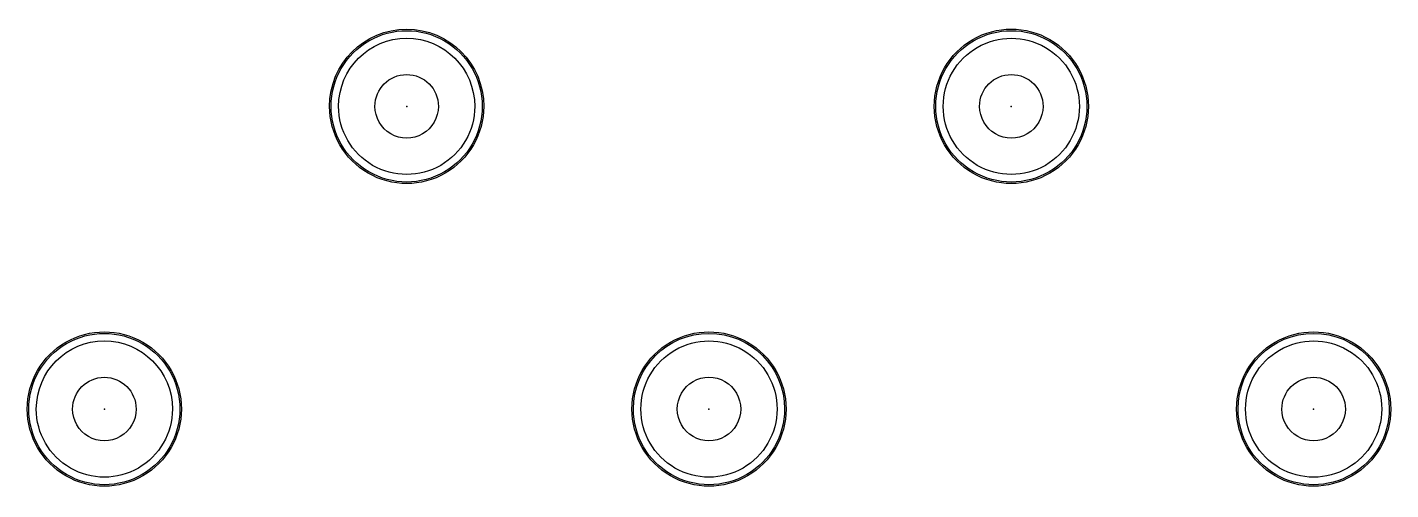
# Model space of a CAD drawing. Header units: millimetres. Extents: x 24815 to 37444, y -10619 to 6020.
# Drawn here: x 28152.13 to 28157.86, y 5891.36 to 5893.3 of the extents above; entities that cross this region are included whole.
import ezdxf

# ---------------------------------------------------------------- set-up
doc = ezdxf.new("R2010")
doc.units = ezdxf.units.MM

# ---------------------------------------------------------------- blocks, each defined once
blk = doc.blocks.new('A$C3CC6408C')
at = {"color": 2, "extrusion": (0, 0, -1)}
for centre, major_axis, start_param, end_param in [((-21.2941, -16.4799), (-0.2245, 0.2245), 5.497787, 8.63938), ((-21.2941, -16.4799), (-0.2245, 0.2245), 5.497787, 8.63938), ((-18.7541, -16.4799), (-0.2245, 0.2245), 5.497787, 8.63938), ((-18.7541, -16.4799), (-0.2245, 0.2245), 5.497787, 8.63938), ((-21.2941, -16.4799), (0.229, 0.229), 3.926991, 7.068583), ((-21.2941, -16.4799), (0.229, 0.229), 3.926991, 7.068583), ((-21.2941, -16.4799), (0.2021, 0.2021), 3.926991, 7.068583), ((-21.2941, -16.4799), (0.2021, 0.2021), 3.926991, 7.068583), ((-21.2941, -16.4799), (0.2021, 0.2021), 3.926991, 7.068583), ((-21.2941, -16.4799), (0.2021, 0.2021), 3.926991, 7.068583), ((-21.2941, -16.4799), (0.2021, 0.2021), 3.926991, 7.068583), ((-21.2941, -16.4799), (0.2021, 0.2021), 3.926991, 7.068583), ((-21.2941, -16.4799), (0.2021, 0.2021), 3.926991, 7.068583), ((-21.2941, -16.4799), (0.2021, 0.2021), 3.926991, 7.068583), ((-21.2941, -16.4799), (0.2021, 0.2021), 3.926991, 7.068583), ((-21.2941, -16.4799), (0.2021, 0.2021), 3.926991, 7.068583), ((-21.2941, -16.4799), (0.2021, 0.2021), 3.926991, 7.068583), ((-18.7541, -16.4799), (-0.229, 0.229), 5.497787, 8.63938), ((-18.7541, -16.4799), (-0.229, 0.229), 5.497787, 8.63938), ((-18.7541, -16.4799), (-0.2021, 0.2021), 5.497787, 8.63938), ((-18.7541, -16.4799), (-0.2021, 0.2021), 5.497787, 8.63938), ((-18.7541, -16.4799), (-0.2021, 0.2021), 5.497787, 8.63938), ((-18.7541, -16.4799), (-0.2021, 0.2021), 5.497787, 8.63938), ((-18.7541, -16.4799), (-0.2021, 0.2021), 5.497787, 8.63938), ((-18.7541, -16.4799), (-0.2021, 0.2021), 5.497787, 8.63938), ((-18.7541, -16.4799), (-0.2021, 0.2021), 5.497787, 8.63938), ((-18.7541, -16.4799), (-0.2021, 0.2021), 5.497787, 8.63938), ((-18.7541, -16.4799), (-0.2021, 0.2021), 5.497787, 8.63938), ((-18.7541, -16.4799), (-0.2021, 0.2021), 5.497787, 8.63938), ((-18.7541, -16.4799), (-0.2021, 0.2021), 5.497787, 8.63938), ((-21.2941, -16.4799), (0.0943, 0.0943), 3.926991, 7.068583), ((-21.2941, -16.4799), (0.0943, 0.0943), 3.926991, 7.068583), ((-18.7541, -16.4799), (0.0943, 0.0943), 3.926991, 7.068583), ((-18.7541, -16.4799), (0.0943, 0.0943), 3.926991, 7.068583), ((-21.2941, -16.4799), (-0.229, 0.229), 2.356194, 5.497787), ((-21.2941, -16.4799), (-0.229, 0.229), 2.356194, 5.497787), ((-21.2941, -16.4799), (-0.2245, 0.2245), 2.356194, 5.497787), ((-21.2941, -16.4799), (-0.2245, 0.2245), 2.356194, 5.497787), ((-21.2941, -16.4799), (-0.2021, 0.2021), 2.356194, 5.497787), ((-21.2941, -16.4799), (-0.2021, 0.2021), 2.356194, 5.497787), ((-21.2941, -16.4799), (-0.2021, 0.2021), 2.356194, 5.497787), ((-21.2941, -16.4799), (-0.2021, 0.2021), 2.356194, 5.497787), ((-21.2941, -16.4799), (-0.2021, 0.2021), 2.356194, 5.497787), ((-21.2941, -16.4799), (-0.2021, 0.2021), 2.356194, 5.497787), ((-21.2941, -16.4799), (-0.2021, 0.2021), 2.356194, 5.497787), ((-21.2941, -16.4799), (-0.2021, 0.2021), 2.356194, 5.497787), ((-21.2941, -16.4799), (-0.2021, 0.2021), 2.356194, 5.497787), ((-21.2941, -16.4799), (-0.2021, 0.2021), 2.356194, 5.497787), ((-21.2941, -16.4799), (-0.2021, 0.2021), 2.356194, 5.497787), ((-21.2941, -16.4799), (0.0943, 0.0943), 0.785398, 3.926991), ((-21.2941, -16.4799), (0.0943, 0.0943), 0.785398, 3.926991), ((-18.7541, -16.4799), (-0.229, 0.229), 2.356194, 5.497787), ((-18.7541, -16.4799), (-0.229, 0.229), 2.356194, 5.497787), ((-18.7541, -16.4799), (0.2245, 0.2245), 0.785398, 3.926991), ((-18.7541, -16.4799), (0.2245, 0.2245), 0.785398, 3.926991), ((-18.7541, -16.4799), (-0.2021, 0.2021), 2.356194, 5.497787), ((-18.7541, -16.4799), (-0.2021, 0.2021), 2.356194, 5.497787), ((-18.7541, -16.4799), (-0.2021, 0.2021), 2.356194, 5.497787), ((-18.7541, -16.4799), (-0.2021, 0.2021), 2.356194, 5.497787), ((-18.7541, -16.4799), (-0.2021, 0.2021), 2.356194, 5.497787), ((-18.7541, -16.4799), (-0.2021, 0.2021), 2.356194, 5.497787), ((-18.7541, -16.4799), (-0.2021, 0.2021), 2.356194, 5.497787), ((-18.7541, -16.4799), (-0.2021, 0.2021), 2.356194, 5.497787), ((-18.7541, -16.4799), (-0.2021, 0.2021), 2.356194, 5.497787), ((-18.7541, -16.4799), (-0.2021, 0.2021), 2.356194, 5.497787), ((-18.7541, -16.4799), (-0.2021, 0.2021), 2.356194, 5.497787), ((-18.7541, -16.4799), (0.0943, 0.0943), 0.785398, 3.926991), ((-18.7541, -16.4799), (0.0943, 0.0943), 0.785398, 3.926991), ((-22.5641, -17.7499), (-0.229, 0.229), 5.497787, 8.63938), ((-22.5641, -17.7499), (-0.229, 0.229), 5.497787, 8.63938), ((-20.0241, -17.7499), (-0.229, 0.229), 5.497787, 8.63938), ((-20.0241, -17.7499), (-0.229, 0.229), 5.497787, 8.63938), ((-17.4841, -17.7499), (-0.229, 0.229), 5.497787, 8.63938), ((-17.4841, -17.7499), (-0.229, 0.229), 5.497787, 8.63938), ((-22.5641, -17.7499), (-0.2245, 0.2245), 5.497787, 8.63938), ((-22.5641, -17.7499), (-0.2245, 0.2245), 5.497787, 8.63938), ((-22.5641, -17.7499), (0.2021, 0.2021), 3.926991, 7.068583), ((-22.5641, -17.7499), (0.2021, 0.2021), 3.926991, 7.068583), ((-22.5641, -17.7499), (0.2021, 0.2021), 3.926991, 7.068583), ((-22.5641, -17.7499), (0.2021, 0.2021), 3.926991, 7.068583), ((-22.5641, -17.7499), (0.2021, 0.2021), 3.926991, 7.068583), ((-22.5641, -17.7499), (0.2021, 0.2021), 3.926991, 7.068583), ((-22.5641, -17.7499), (0.2021, 0.2021), 3.926991, 7.068583), ((-22.5641, -17.7499), (0.2021, 0.2021), 3.926991, 7.068583), ((-22.5641, -17.7499), (0.2021, 0.2021), 3.926991, 7.068583), ((-22.5641, -17.7499), (0.2021, 0.2021), 3.926991, 7.068583), ((-22.5641, -17.7499), (0.2021, 0.2021), 3.926991, 7.068583), ((-20.0241, -17.7499), (0.2245, 0.2245), 3.926991, 7.068583), ((-20.0241, -17.7499), (0.2245, 0.2245), 3.926991, 7.068583), ((-20.0241, -17.7499), (-0.2021, 0.2021), 5.497787, 8.63938), ((-20.0241, -17.7499), (-0.2021, 0.2021), 5.497787, 8.63938), ((-20.0241, -17.7499), (-0.2021, 0.2021), 5.497787, 8.63938), ((-20.0241, -17.7499), (-0.2021, 0.2021), 5.497787, 8.63938), ((-20.0241, -17.7499), (-0.2021, 0.2021), 5.497787, 8.63938), ((-20.0241, -17.7499), (-0.2021, 0.2021), 5.497787, 8.63938), ((-20.0241, -17.7499), (-0.2021, 0.2021), 5.497787, 8.63938), ((-20.0241, -17.7499), (-0.2021, 0.2021), 5.497787, 8.63938), ((-20.0241, -17.7499), (-0.2021, 0.2021), 5.497787, 8.63938), ((-20.0241, -17.7499), (-0.2021, 0.2021), 5.497787, 8.63938), ((-20.0241, -17.7499), (-0.2021, 0.2021), 5.497787, 8.63938), ((-17.4841, -17.7499), (0.2245, 0.2245), 3.926991, 7.068583), ((-17.4841, -17.7499), (0.2245, 0.2245), 3.926991, 7.068583), ((-17.4841, -17.7499), (-0.2021, 0.2021), 5.497787, 8.63938), ((-17.4841, -17.7499), (-0.2021, 0.2021), 5.497787, 8.63938), ((-17.4841, -17.7499), (-0.2021, 0.2021), 5.497787, 8.63938), ((-17.4841, -17.7499), (-0.2021, 0.2021), 5.497787, 8.63938), ((-17.4841, -17.7499), (-0.2021, 0.2021), 5.497787, 8.63938), ((-17.4841, -17.7499), (-0.2021, 0.2021), 5.497787, 8.63938), ((-17.4841, -17.7499), (-0.2021, 0.2021), 5.497787, 8.63938), ((-17.4841, -17.7499), (-0.2021, 0.2021), 5.497787, 8.63938), ((-17.4841, -17.7499), (-0.2021, 0.2021), 5.497787, 8.63938), ((-17.4841, -17.7499), (-0.2021, 0.2021), 5.497787, 8.63938), ((-17.4841, -17.7499), (-0.2021, 0.2021), 5.497787, 8.63938), ((-22.5641, -17.7499), (0.0943, 0.0943), 3.926991, 7.068583), ((-22.5641, -17.7499), (0.0943, 0.0943), 3.926991, 7.068583), ((-20.0241, -17.7499), (-0.0943, 0.0943), 5.497787, 8.63938), ((-20.0241, -17.7499), (-0.0943, 0.0943), 5.497787, 8.63938), ((-17.4841, -17.7499), (0.0943, 0.0943), 3.926991, 7.068583), ((-17.4841, -17.7499), (0.0943, 0.0943), 3.926991, 7.068583), ((-22.5641, -17.7499), (0.229, 0.229), 0.785398, 3.926991), ((-22.5641, -17.7499), (0.229, 0.229), 0.785398, 3.926991), ((-22.5641, -17.7499), (0.2245, 0.2245), 0.785398, 3.926991), ((-22.5641, -17.7499), (0.2245, 0.2245), 0.785398, 3.926991), ((-22.5641, -17.7499), (0.2021, 0.2021), 0.785398, 3.926991), ((-22.5641, -17.7499), (0.2021, 0.2021), 0.785398, 3.926991), ((-22.5641, -17.7499), (0.2021, 0.2021), 0.785398, 3.926991), ((-22.5641, -17.7499), (0.2021, 0.2021), 0.785398, 3.926991), ((-22.5641, -17.7499), (0.2021, 0.2021), 0.785398, 3.926991), ((-22.5641, -17.7499), (0.2021, 0.2021), 0.785398, 3.926991), ((-22.5641, -17.7499), (0.2021, 0.2021), 0.785398, 3.926991), ((-22.5641, -17.7499), (0.2021, 0.2021), 0.785398, 3.926991), ((-22.5641, -17.7499), (0.2021, 0.2021), 0.785398, 3.926991), ((-22.5641, -17.7499), (0.2021, 0.2021), 0.785398, 3.926991), ((-22.5641, -17.7499), (0.2021, 0.2021), 0.785398, 3.926991), ((-22.5641, -17.7499), (-0.0943, 0.0943), 2.356194, 5.497787), ((-22.5641, -17.7499), (-0.0943, 0.0943), 2.356194, 5.497787), ((-20.0241, -17.7499), (0.229, 0.229), 0.785398, 3.926991), ((-20.0241, -17.7499), (0.229, 0.229), 0.785398, 3.926991), ((-20.0241, -17.7499), (0.2245, 0.2245), 0.785398, 3.926991), ((-20.0241, -17.7499), (0.2245, 0.2245), 0.785398, 3.926991), ((-20.0241, -17.7499), (0.2021, 0.2021), 0.785398, 3.926991), ((-20.0241, -17.7499), (0.2021, 0.2021), 0.785398, 3.926991), ((-20.0241, -17.7499), (0.2021, 0.2021), 0.785398, 3.926991), ((-20.0241, -17.7499), (0.2021, 0.2021), 0.785398, 3.926991), ((-20.0241, -17.7499), (0.2021, 0.2021), 0.785398, 3.926991), ((-20.0241, -17.7499), (0.2021, 0.2021), 0.785398, 3.926991), ((-20.0241, -17.7499), (0.2021, 0.2021), 0.785398, 3.926991), ((-20.0241, -17.7499), (0.2021, 0.2021), 0.785398, 3.926991), ((-20.0241, -17.7499), (0.2021, 0.2021), 0.785398, 3.926991), ((-20.0241, -17.7499), (0.2021, 0.2021), 0.785398, 3.926991), ((-20.0241, -17.7499), (0.2021, 0.2021), 0.785398, 3.926991), ((-20.0241, -17.7499), (-0.0943, 0.0943), 2.356194, 5.497787), ((-20.0241, -17.7499), (-0.0943, 0.0943), 2.356194, 5.497787), ((-17.4841, -17.7499), (0.229, 0.229), 0.785398, 3.926991), ((-17.4841, -17.7499), (0.229, 0.229), 0.785398, 3.926991), ((-17.4841, -17.7499), (-0.2245, 0.2245), 2.356194, 5.497787), ((-17.4841, -17.7499), (-0.2245, 0.2245), 2.356194, 5.497787), ((-17.4841, -17.7499), (-0.2021, 0.2021), 2.356194, 5.497787), ((-17.4841, -17.7499), (-0.2021, 0.2021), 2.356194, 5.497787), ((-17.4841, -17.7499), (-0.2021, 0.2021), 2.356194, 5.497787), ((-17.4841, -17.7499), (-0.2021, 0.2021), 2.356194, 5.497787), ((-17.4841, -17.7499), (-0.2021, 0.2021), 2.356194, 5.497787), ((-17.4841, -17.7499), (-0.2021, 0.2021), 2.356194, 5.497787), ((-17.4841, -17.7499), (-0.2021, 0.2021), 2.356194, 5.497787), ((-17.4841, -17.7499), (-0.2021, 0.2021), 2.356194, 5.497787), ((-17.4841, -17.7499), (-0.2021, 0.2021), 2.356194, 5.497787), ((-17.4841, -17.7499), (-0.2021, 0.2021), 2.356194, 5.497787), ((-17.4841, -17.7499), (-0.2021, 0.2021), 2.356194, 5.497787), ((-17.4841, -17.7499), (0.0943, 0.0943), 0.785398, 3.926991), ((-17.4841, -17.7499), (0.0943, 0.0943), 0.785398, 3.926991)]:
    blk.add_ellipse(centre, major_axis=major_axis, ratio=1, start_param=start_param, end_param=end_param, dxfattribs=at)
at = {"color": 2}
for p in [(-21.2941, -16.4799), (-18.7541, -16.4799), (-22.5641, -17.7499), (-20.0241, -17.7499), (-17.4841, -17.7499)]:
    blk.add_point(p, dxfattribs=at)

msp = doc.modelspace()

# ---------------------------------------------------------------- block references
msp.add_blockref('A$C3CC6408C', (28175.01663, 5909.45129))

doc.saveas('drawing.dxf')
